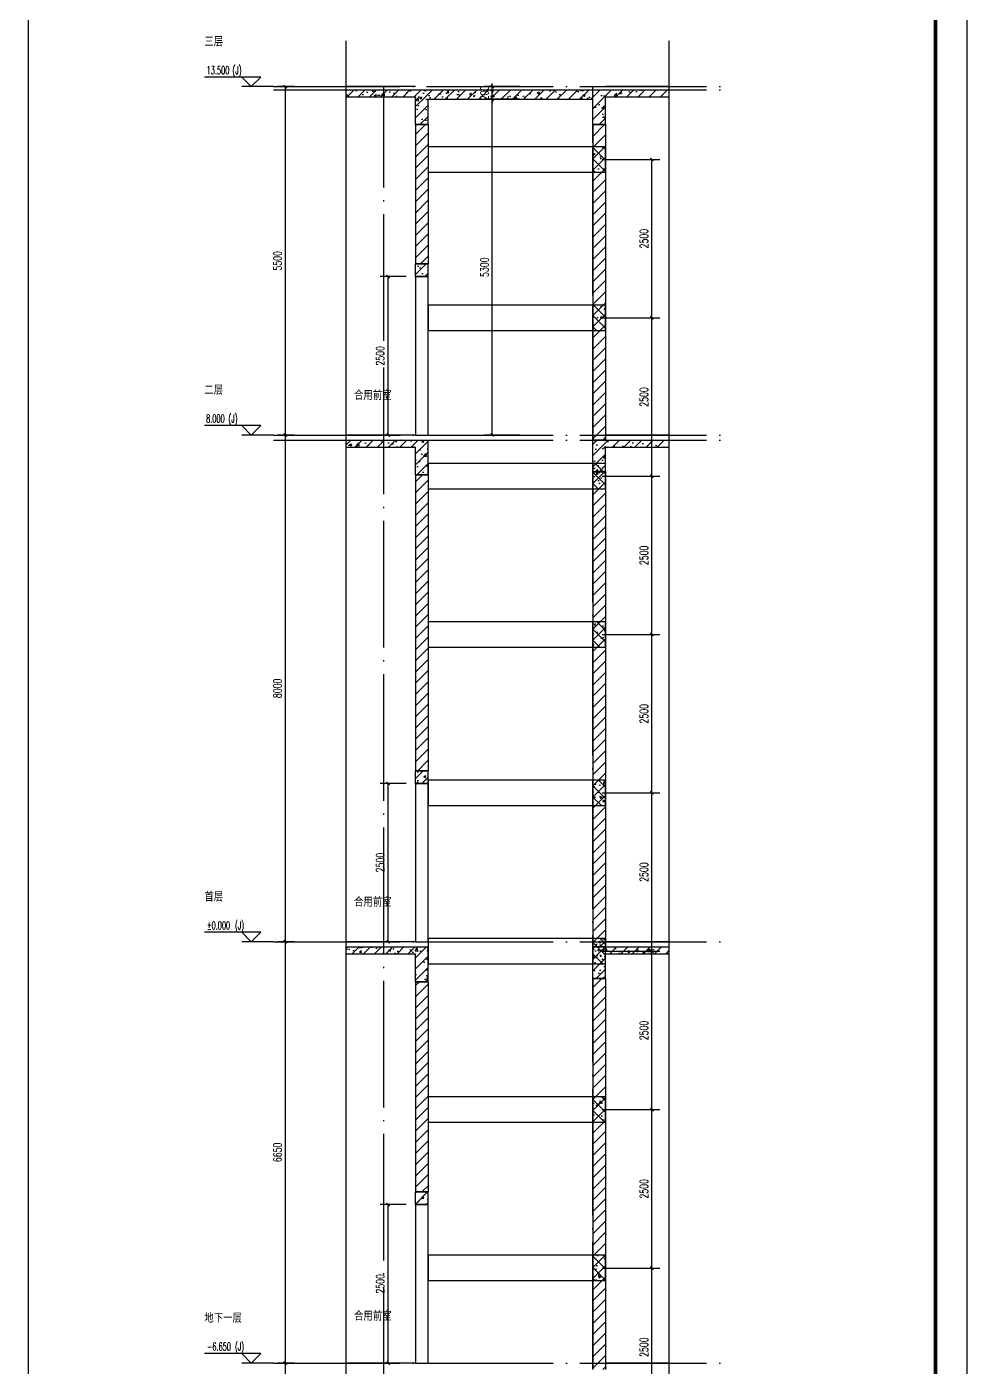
# Model space of a CAD drawing. Header units: millimetres. Extents: x 434053 to 1059003, y -2417481 to 936527.
# Drawn here: x 643651 to 658501, y -1936744 to -1915584 of the extents above; entities that cross this region are included whole.
import ezdxf

# ---------------------------------------------------------------- set-up
doc = ezdxf.new("R2010")
doc.units = ezdxf.units.MM
doc.header["$LTSCALE"] = 1000
doc.header["$MEASUREMENT"] = 0
doc.linetypes.add('DOTE', pattern=[2.42, 2, -0.2, 0.02, -0.2])
doc.layers.get('Defpoints').update_dxf_attribs({"color": 6})
for name, color, linetype in [('A-ANNO-DIMS', 3, 'Continuous'), ('A-ANNO-TTLB', 7, 'Continuous'), ('A-AXIS', 16, 'DOTE'), ('DIM_ELEV', 3, 'Continuous'), ('DIM_SYMB', 3, 'Continuous'), ('DOTE', 16, 'DOTE'), ('PUB_DIM', 83, 'Continuous'), ('PUB_HATCH', 8, 'Continuous'), ('PUB_TEXT', 7, 'Continuous'), ('S_STAIR', 2, 'Continuous'), ('WALL', 5, 'Continuous')]:
    doc.layers.add(name, color=color, linetype=linetype)
doc.styles.add('_TCH_DIM', font='SIMPLEX.shx', dxfattribs={"width": 0.8, "height": 3, "bigfont": 'GBCBIG.shx'})
doc.styles.add('_TCH_DIM_T3', font='SIMPLEX', dxfattribs={"width": 0.705882, "bigfont": 'GBCBIG'})
doc.styles.add('宋体', font='', dxfattribs={"width": 0.8})
doc.styles.get('宋体').set_extended_font_data('SimSun')
doc.dimstyles.new('_TCH_ARCH&&50', dxfattribs={"dimtxt": 127.5, "dimasz": 50, "dimexe": 125, "dimexo": 150, "dimgap": 61.25, "dimtad": 1, "dimdec": 0, "dimzin": 0, "dimdsep": 46, "dimtxsty": '_TCH_DIM_T3', "dimblk": 'ARCHTICK', "dimcen": 0.09, "dimclrt": 7, "dimazin": 2, "dimtfac": 1, "dimtdec": 0, "dimtix": 1, "dimtmove": 2, "dimatfit": 3, "dimfxl": 1, "dimtolj": 1, "dimtzin": 0, "dimarcsym": 0})
pattern_1 = [(45, (-1713816.56, -1462982.77), (-88.3883476, 88.3883476), []), (50, (-1713816.56, -1462982.77), (358.63009, -31.376067), [37.5, -412.5]), (355, (-1713816.56, -1462982.77), (-69.375667, 376.096067), [30, -330]), (100.4514, (-1713786.68, -1462985.4), (289.25469, 344.71977), [31.870095, -350.571056]), (46.1842, (-1713816.56, -1462882.77), (533.620524, -82.75951), [56.25, -618.75]), (96.6356, (-1713772.1, -1462889.67), (467.33135, 487.05894), [47.80514, -525.8565]), (351.1842, (-1713816.56, -1462882.77), (467.33097, 487.0593), [45, -495]), (21, (-1713766.56, -1462907.77), (298.453526, -201.309445), [37.5, -412.5]), (326, (-1713766.56, -1462907.77), (121.657666, 362.57502), [30, -330]), (71.4514, (-1713741.7, -1462924.55), (420.111314, 161.26525), [31.870095, -350.571056]), (37.5, (-1713816.56, -1462982.77), (6.0799277, 166.446927), [0, -326, 0, -335, 0, -331.25]), (7.5, (-1713816.56, -1462982.77), (131.534769, 197.205856), [0, -191, 0, -318.5, 0, -126.25]), (327.5, (-1713928.06, -1462982.77), (266.911218, -11.277436), [0, -125, 0, -390, 0, -517.5]), (317.5, (-1713978.06, -1462982.77), (291.593085, 50.052491), [0, -162.5, 0, -259, 0, -367.5])]
pattern_2 = [(45, (-1713816.56, -1462893.01), (-88.388383, 88.388383), [])]

# ---------------------------------------------------------------- blocks, each defined once
blk = doc.blocks.new('asdfadgdsh')
blk.add_lwpolyline([(0, 47550), (14325, 47550), (14325, 0), (0, 0)], close=True)
blk = doc.blocks.new('asdfgafgA$C15443CC7')
at = {"layer": 'A-ANNO-TTLB'}
blk.add_lwpolyline([(52200, 0), (209850, 0), (209850, 89100), (52200, 89100)], close=True, dxfattribs=at)
at = {"layer": 'A-ANNO-TTLB', "const_width": 180}
blk.add_lwpolyline([(55950, 1500), (208350, 1500), (208350, 87600), (55950, 87600)], close=True, dxfattribs=at)
blk = doc.blocks.new('asdfadfsdhg')
at = {"xscale": 0.3333333333333333, "yscale": 0.3333333333333333, "zscale": 0.3333333333333333, "rotation": 270}
blk.add_blockref('asdfgafgA$C15443CC7', (0, 69950), dxfattribs=at)
blk = doc.blocks.new('A$C7A0B05FD')
at = {"layer": 'PUB_HATCH'}
h = blk.add_hatch(dxfattribs=at)
h.set_pattern_fill('钢筋混凝土', color=6, scale=50, style=0)
h.set_pattern_definition([(45, (-2278954.24, 483825.46), (-88.3883476, 88.3883476), []), (50, (-2278954.24, 483825.46), (358.63009, -31.376067), [37.5, -412.5]), (355, (-2278954.24, 483825.46), (-69.375667, 376.096067), [30, -330]), (100.4514, (-2278924.35, 483822.84), (289.25469, 344.71977), [31.870095, -350.571056]), (46.1842, (-2278954.24, 483925.46), (533.620524, -82.75951), [56.25, -618.75]), (96.6356, (-2278909.77, 483918.56), (467.33135, 487.05894), [47.80514, -525.8565]), (351.1842, (-2278954.24, 483925.46), (467.33097, 487.0593), [45, -495]), (21, (-2278904.24, 483900.46), (298.453526, -201.309445), [37.5, -412.5]), (326, (-2278904.24, 483900.46), (121.657666, 362.57502), [30, -330]), (71.4514, (-2278879.37, 483883.68), (420.111314, 161.26525), [31.870095, -350.571056]), (37.5, (-2278954.24, 483825.46), (6.079928, 166.446927), [0, -326, 0, -335, 0, -331.25]), (7.5, (-2278954.24, 483825.46), (131.534769, 197.205856), [0, -191, 0, -318.5, 0, -126.25]), (327.5, (-2279065.74, 483825.46), (266.911218, -11.277436), [0, -125, 0, -390, 0, -517.5]), (317.5, (-2279115.74, 483825.46), (291.593085, 50.05249), [0, -162.5, 0, -259, 0, -367.5])])
h.paths.add_polyline_path([(0, 400), (200, 400), (200, 0), (0, 0)])
at = {"color": 6}
blk.add_lwpolyline([(0, 400), (200, 400), (200, 0), (0, 0)], close=True, dxfattribs=at)
blk = doc.blocks.new('_ArchTick')
at = {"color": 0, "linetype": 'ByBlock', "const_width": 0.4}
blk.add_lwpolyline([(-0.5, -0.5), (0.5, 0.5)], dxfattribs=at)
blk = doc.blocks.new('*D1058')
at = {"layer": 'A-ANNO-DIMS', "color": 0, "lineweight": -2, "transparency": 16777216}
for p, q in [((652739, -1917678), (653647, -1917678)), ((653522, -1920178), (653522, -1917678)), ((652739, -1920178), (653647, -1920178))]:
    blk.add_line(p, q, dxfattribs=at)
at = {"layer": 'Defpoints', "color": 0, "transparency": 16777216}
for p in [(652589, -1917678), (653522, -1917678), (652589, -1920178)]:
    blk.add_point(p, dxfattribs=at)
at = {"layer": 'A-ANNO-DIMS', "color": 0, "lineweight": -2, "transparency": 16777216, "xscale": 50, "yscale": 50, "zscale": 50}
for p, rotation in [((653522, -1917678), 90), ((653522, -1920178), 270)]:
    blk.add_blockref('_ArchTick', p, dxfattribs=dict(at, rotation=rotation))
at = {"layer": 'A-ANNO-DIMS', "color": 7, "transparency": 16777216, "insert": (653397, -1918928), "char_height": 127.5, "attachment_point": 5, "rotation": 90, "style": '_TCH_DIM_T3'}
blk.add_mtext('\\A1;2500', dxfattribs=at)
blk = doc.blocks.new('*D1059')
at = {"layer": 'A-ANNO-DIMS', "color": 0, "lineweight": -2, "transparency": 16777216}
for p, q in [((652739, -1920178), (653647, -1920178)), ((653522, -1922678), (653522, -1920178)), ((652739, -1922678), (653647, -1922678))]:
    blk.add_line(p, q, dxfattribs=at)
at = {"layer": 'Defpoints', "color": 0, "transparency": 16777216}
for p in [(652589, -1920178), (653522, -1920178), (652589, -1922678)]:
    blk.add_point(p, dxfattribs=at)
at = {"layer": 'A-ANNO-DIMS', "color": 0, "lineweight": -2, "transparency": 16777216, "xscale": 50, "yscale": 50, "zscale": 50}
for p, rotation in [((653522, -1920178), 90), ((653522, -1922678), 270)]:
    blk.add_blockref('_ArchTick', p, dxfattribs=dict(at, rotation=rotation))
at = {"layer": 'A-ANNO-DIMS', "color": 7, "transparency": 16777216, "insert": (653397, -1921428), "char_height": 127.5, "attachment_point": 5, "rotation": 90, "style": '_TCH_DIM_T3'}
blk.add_mtext('\\A1;2500', dxfattribs=at)
blk = doc.blocks.new('*D1060')
at = {"layer": 'A-ANNO-DIMS', "color": 0, "lineweight": -2, "transparency": 16777216}
for p, q in [((652739, -1922678), (653647, -1922678)), ((653522, -1925178), (653522, -1922678)), ((652739, -1925178), (653647, -1925178))]:
    blk.add_line(p, q, dxfattribs=at)
at = {"layer": 'Defpoints', "color": 0, "transparency": 16777216}
for p in [(652589, -1922678), (653522, -1922678), (652589, -1925178)]:
    blk.add_point(p, dxfattribs=at)
at = {"layer": 'A-ANNO-DIMS', "color": 0, "lineweight": -2, "transparency": 16777216, "xscale": 50, "yscale": 50, "zscale": 50}
for p, rotation in [((653522, -1922678), 90), ((653522, -1925178), 270)]:
    blk.add_blockref('_ArchTick', p, dxfattribs=dict(at, rotation=rotation))
at = {"layer": 'A-ANNO-DIMS', "color": 7, "transparency": 16777216, "insert": (653397, -1923928), "char_height": 127.5, "attachment_point": 5, "rotation": 90, "style": '_TCH_DIM_T3'}
blk.add_mtext('\\A1;2500', dxfattribs=at)
blk = doc.blocks.new('*D1061')
at = {"layer": 'A-ANNO-DIMS', "color": 0, "lineweight": -2, "transparency": 16777216}
for p, q in [((652739, -1925178), (653647, -1925178)), ((653522, -1927678), (653522, -1925178)), ((652739, -1927678), (653647, -1927678))]:
    blk.add_line(p, q, dxfattribs=at)
at = {"layer": 'Defpoints', "color": 0, "transparency": 16777216}
for p in [(652589, -1925178), (653522, -1925178), (652589, -1927678)]:
    blk.add_point(p, dxfattribs=at)
at = {"layer": 'A-ANNO-DIMS', "color": 0, "lineweight": -2, "transparency": 16777216, "xscale": 50, "yscale": 50, "zscale": 50}
for p, rotation in [((653522, -1925178), 90), ((653522, -1927678), 270)]:
    blk.add_blockref('_ArchTick', p, dxfattribs=dict(at, rotation=rotation))
at = {"layer": 'A-ANNO-DIMS', "color": 7, "transparency": 16777216, "insert": (653397, -1926428), "char_height": 127.5, "attachment_point": 5, "rotation": 90, "style": '_TCH_DIM_T3'}
blk.add_mtext('\\A1;2500', dxfattribs=at)
blk = doc.blocks.new('*D1062')
at = {"layer": 'A-ANNO-DIMS', "color": 0, "lineweight": -2, "transparency": 16777216}
for p, q in [((652739, -1927678), (653647, -1927678)), ((653522, -1930178), (653522, -1927678)), ((652739, -1930178), (653647, -1930178))]:
    blk.add_line(p, q, dxfattribs=at)
at = {"layer": 'Defpoints', "color": 0, "transparency": 16777216}
for p in [(652589, -1927678), (653522, -1927678), (652589, -1930178)]:
    blk.add_point(p, dxfattribs=at)
at = {"layer": 'A-ANNO-DIMS', "color": 0, "lineweight": -2, "transparency": 16777216, "xscale": 50, "yscale": 50, "zscale": 50}
for p, rotation in [((653522, -1927678), 90), ((653522, -1930178), 270)]:
    blk.add_blockref('_ArchTick', p, dxfattribs=dict(at, rotation=rotation))
at = {"layer": 'A-ANNO-DIMS', "color": 7, "transparency": 16777216, "insert": (653397, -1928928), "char_height": 127.5, "attachment_point": 5, "rotation": 90, "style": '_TCH_DIM_T3'}
blk.add_mtext('\\A1;2500', dxfattribs=at)
blk = doc.blocks.new('*D1063')
at = {"layer": 'A-ANNO-DIMS', "color": 0, "lineweight": -2, "transparency": 16777216}
for p, q in [((652739, -1930178), (653647, -1930178)), ((653522, -1932678), (653522, -1930178)), ((652739, -1932678), (653647, -1932678))]:
    blk.add_line(p, q, dxfattribs=at)
at = {"layer": 'Defpoints', "color": 0, "transparency": 16777216}
for p in [(652589, -1930178), (653522, -1930178), (652589, -1932678)]:
    blk.add_point(p, dxfattribs=at)
at = {"layer": 'A-ANNO-DIMS', "color": 0, "lineweight": -2, "transparency": 16777216, "xscale": 50, "yscale": 50, "zscale": 50}
for p, rotation in [((653522, -1930178), 90), ((653522, -1932678), 270)]:
    blk.add_blockref('_ArchTick', p, dxfattribs=dict(at, rotation=rotation))
at = {"layer": 'A-ANNO-DIMS', "color": 7, "transparency": 16777216, "insert": (653397, -1931428), "char_height": 127.5, "attachment_point": 5, "rotation": 90, "style": '_TCH_DIM_T3'}
blk.add_mtext('\\A1;2500', dxfattribs=at)
blk = doc.blocks.new('*D1064')
at = {"layer": 'A-ANNO-DIMS', "color": 0, "lineweight": -2, "transparency": 16777216}
for p, q in [((652739, -1932678), (653647, -1932678)), ((653522, -1935178), (653522, -1932678)), ((652739, -1935178), (653647, -1935178))]:
    blk.add_line(p, q, dxfattribs=at)
at = {"layer": 'Defpoints', "color": 0, "transparency": 16777216}
for p in [(652589, -1932678), (653522, -1932678), (652589, -1935178)]:
    blk.add_point(p, dxfattribs=at)
at = {"layer": 'A-ANNO-DIMS', "color": 0, "lineweight": -2, "transparency": 16777216, "xscale": 50, "yscale": 50, "zscale": 50}
for p, rotation in [((653522, -1932678), 90), ((653522, -1935178), 270)]:
    blk.add_blockref('_ArchTick', p, dxfattribs=dict(at, rotation=rotation))
at = {"layer": 'A-ANNO-DIMS', "color": 7, "transparency": 16777216, "insert": (653397, -1933928), "char_height": 127.5, "attachment_point": 5, "rotation": 90, "style": '_TCH_DIM_T3'}
blk.add_mtext('\\A1;2500', dxfattribs=at)
blk = doc.blocks.new('*D1065')
at = {"layer": 'A-ANNO-DIMS', "color": 0, "lineweight": -2, "transparency": 16777216}
for p, q in [((652739, -1935178), (653647, -1935178)), ((653522, -1937678), (653522, -1935178)), ((652739, -1937678), (653647, -1937678))]:
    blk.add_line(p, q, dxfattribs=at)
at = {"layer": 'Defpoints', "color": 0, "transparency": 16777216}
for p in [(652589, -1935178), (653522, -1935178), (652589, -1937678)]:
    blk.add_point(p, dxfattribs=at)
at = {"layer": 'A-ANNO-DIMS', "color": 0, "lineweight": -2, "transparency": 16777216, "xscale": 50, "yscale": 50, "zscale": 50}
for p, rotation in [((653522, -1935178), 90), ((653522, -1937678), 270)]:
    blk.add_blockref('_ArchTick', p, dxfattribs=dict(at, rotation=rotation))
at = {"layer": 'A-ANNO-DIMS', "color": 7, "transparency": 16777216, "insert": (653397, -1936428), "char_height": 127.5, "attachment_point": 5, "rotation": 90, "style": '_TCH_DIM_T3'}
blk.add_mtext('\\A1;2500', dxfattribs=at)
blk = doc.blocks.new('*D1395')
at = {"layer": 'A-ANNO-DIMS', "color": 0, "lineweight": -2, "transparency": 16777216}
for p, q in [((651436, -1916728), (650877, -1916728)), ((651002, -1922028), (651002, -1916728)), ((651436, -1922028), (650877, -1922028))]:
    blk.add_line(p, q, dxfattribs=at)
at = {"layer": 'Defpoints', "color": 0, "transparency": 16777216}
for p in [(651002, -1916728), (651586, -1916728), (651586, -1922028)]:
    blk.add_point(p, dxfattribs=at)
at = {"layer": 'A-ANNO-DIMS', "color": 0, "lineweight": -2, "transparency": 16777216, "xscale": 50, "yscale": 50, "zscale": 50}
for p, rotation in [((651002, -1916728), 90), ((651002, -1922028), 270)]:
    blk.add_blockref('_ArchTick', p, dxfattribs=dict(at, rotation=rotation))
at = {"layer": 'A-ANNO-DIMS', "color": 7, "transparency": 16777216, "insert": (650877, -1919378), "char_height": 127.5, "attachment_point": 5, "rotation": 90, "style": '_TCH_DIM_T3'}
blk.add_mtext('\\A1;5300', dxfattribs=at)
blk = doc.blocks.new('*D1396')
at = {"layer": 'A-ANNO-DIMS', "color": 0, "lineweight": -2, "transparency": 16777216}
for p, q in [((651002, -1916528), (651002, -1916478)), ((651436, -1916528), (650877, -1916528)), ((651002, -1916728), (651002, -1916528)), ((651436, -1916728), (650877, -1916728)), ((651002, -1916728), (651002, -1916778))]:
    blk.add_line(p, q, dxfattribs=at)
at = {"layer": 'Defpoints', "color": 0, "transparency": 16777216}
for p in [(651002, -1916528), (651586, -1916528), (651586, -1916728)]:
    blk.add_point(p, dxfattribs=at)
at = {"layer": 'A-ANNO-DIMS', "color": 0, "lineweight": -2, "transparency": 16777216, "xscale": 50, "yscale": 50, "zscale": 50}
for p, rotation in [((651002, -1916528), 270), ((651002, -1916728), 90)]:
    blk.add_blockref('_ArchTick', p, dxfattribs=dict(at, rotation=rotation))
at = {"layer": 'A-ANNO-DIMS', "color": 7, "transparency": 16777216, "insert": (650877, -1916628), "char_height": 127.5, "attachment_point": 5, "rotation": 90, "style": '_TCH_DIM_T3'}
blk.add_mtext('\\A1;200', dxfattribs=at)
blk = doc.blocks.new('*D1797')
at = {"layer": 'Defpoints', "color": 0, "transparency": 16777216}
for p in [(649357, -1919528), (649789, -1919528), (649789, -1922028)]:
    blk.add_point(p, dxfattribs=at)
at = {"layer": 'PUB_DIM', "color": 0, "lineweight": -2, "transparency": 16777216}
for p, q in [((649639, -1919528), (649232, -1919528)), ((649357, -1922028), (649357, -1919528)), ((649639, -1922028), (649232, -1922028))]:
    blk.add_line(p, q, dxfattribs=at)
at = {"layer": 'PUB_DIM', "color": 0, "lineweight": -2, "transparency": 16777216, "xscale": 50, "yscale": 50, "zscale": 50}
for p, rotation in [((649357, -1919528), 90), ((649357, -1922028), 270)]:
    blk.add_blockref('_ArchTick', p, dxfattribs=dict(at, rotation=rotation))
at = {"layer": 'PUB_DIM', "color": 7, "transparency": 16777216, "insert": (649232, -1920778), "char_height": 127.5, "attachment_point": 5, "rotation": 90, "style": '_TCH_DIM_T3'}
blk.add_mtext('\\A1;2500', dxfattribs=at)
blk = doc.blocks.new('*D1798')
at = {"layer": 'Defpoints', "color": 0, "transparency": 16777216}
for p in [(649357, -1927528), (649789, -1927528), (649789, -1930028)]:
    blk.add_point(p, dxfattribs=at)
at = {"layer": 'PUB_DIM', "color": 0, "lineweight": -2, "transparency": 16777216}
for p, q in [((649639, -1927528), (649232, -1927528)), ((649357, -1930028), (649357, -1927528)), ((649639, -1930028), (649232, -1930028))]:
    blk.add_line(p, q, dxfattribs=at)
at = {"layer": 'PUB_DIM', "color": 0, "lineweight": -2, "transparency": 16777216, "xscale": 50, "yscale": 50, "zscale": 50}
for p, rotation in [((649357, -1927528), 90), ((649357, -1930028), 270)]:
    blk.add_blockref('_ArchTick', p, dxfattribs=dict(at, rotation=rotation))
at = {"layer": 'PUB_DIM', "color": 7, "transparency": 16777216, "insert": (649232, -1928778), "char_height": 127.5, "attachment_point": 5, "rotation": 90, "style": '_TCH_DIM_T3'}
blk.add_mtext('\\A1;2500', dxfattribs=at)
blk = doc.blocks.new('*D1799')
at = {"layer": 'Defpoints', "color": 0, "transparency": 16777216}
for p in [(649357, -1934178), (649789, -1934178), (649789, -1936678)]:
    blk.add_point(p, dxfattribs=at)
at = {"layer": 'PUB_DIM', "color": 0, "lineweight": -2, "transparency": 16777216}
for p, q in [((649639, -1934178), (649232, -1934178)), ((649357, -1936678), (649357, -1934178)), ((649639, -1936678), (649232, -1936678))]:
    blk.add_line(p, q, dxfattribs=at)
at = {"layer": 'PUB_DIM', "color": 0, "lineweight": -2, "transparency": 16777216, "xscale": 50, "yscale": 50, "zscale": 50}
for p, rotation in [((649357, -1934178), 90), ((649357, -1936678), 270)]:
    blk.add_blockref('_ArchTick', p, dxfattribs=dict(at, rotation=rotation))
at = {"layer": 'PUB_DIM', "color": 7, "transparency": 16777216, "insert": (649232, -1935428), "char_height": 127.5, "attachment_point": 5, "rotation": 90, "style": '_TCH_DIM_T3'}
blk.add_mtext('\\A1;2500', dxfattribs=at)
blk = doc.blocks.new('*D1810')
at = {"layer": 'Defpoints', "color": 0, "transparency": 16777216}
for p in [(647734, -1916528), (648021, -1916528), (648021, -1922028)]:
    blk.add_point(p, dxfattribs=at)
at = {"layer": 'PUB_DIM', "color": 0, "lineweight": -2, "transparency": 16777216}
for p, q in [((647871, -1916528), (647609, -1916528)), ((647734, -1922028), (647734, -1916528)), ((647871, -1922028), (647609, -1922028))]:
    blk.add_line(p, q, dxfattribs=at)
at = {"layer": 'PUB_DIM', "color": 0, "lineweight": -2, "transparency": 16777216, "xscale": 50, "yscale": 50, "zscale": 50}
for p, rotation in [((647734, -1916528), 90), ((647734, -1922028), 270)]:
    blk.add_blockref('_ArchTick', p, dxfattribs=dict(at, rotation=rotation))
at = {"layer": 'PUB_DIM', "color": 7, "transparency": 16777216, "insert": (647609, -1919278), "char_height": 127.5, "attachment_point": 5, "rotation": 90, "style": '_TCH_DIM_T3'}
blk.add_mtext('\\A1;5500', dxfattribs=at)
blk = doc.blocks.new('*D1811')
at = {"layer": 'Defpoints', "color": 0, "transparency": 16777216}
for p in [(647734, -1922028), (648021, -1922028), (648021, -1930028)]:
    blk.add_point(p, dxfattribs=at)
at = {"layer": 'PUB_DIM', "color": 0, "lineweight": -2, "transparency": 16777216}
for p, q in [((647871, -1922028), (647609, -1922028)), ((647734, -1930028), (647734, -1922028)), ((647871, -1930028), (647609, -1930028))]:
    blk.add_line(p, q, dxfattribs=at)
at = {"layer": 'PUB_DIM', "color": 0, "lineweight": -2, "transparency": 16777216, "xscale": 50, "yscale": 50, "zscale": 50}
for p, rotation in [((647734, -1922028), 90), ((647734, -1930028), 270)]:
    blk.add_blockref('_ArchTick', p, dxfattribs=dict(at, rotation=rotation))
at = {"layer": 'PUB_DIM', "color": 7, "transparency": 16777216, "insert": (647609, -1926028), "char_height": 127.5, "attachment_point": 5, "rotation": 90, "style": '_TCH_DIM_T3'}
blk.add_mtext('\\A1;8000', dxfattribs=at)
blk = doc.blocks.new('*D1812')
at = {"layer": 'Defpoints', "color": 0, "transparency": 16777216}
for p in [(647734, -1930028), (648021, -1930028), (648021, -1936678)]:
    blk.add_point(p, dxfattribs=at)
at = {"layer": 'PUB_DIM', "color": 0, "lineweight": -2, "transparency": 16777216}
for p, q in [((647871, -1930028), (647609, -1930028)), ((647734, -1936678), (647734, -1930028)), ((647871, -1936678), (647609, -1936678))]:
    blk.add_line(p, q, dxfattribs=at)
at = {"layer": 'PUB_DIM', "color": 0, "lineweight": -2, "transparency": 16777216, "xscale": 50, "yscale": 50, "zscale": 50}
for p, rotation in [((647734, -1930028), 90), ((647734, -1936678), 270)]:
    blk.add_blockref('_ArchTick', p, dxfattribs=dict(at, rotation=rotation))
at = {"layer": 'PUB_DIM', "color": 7, "transparency": 16777216, "insert": (647609, -1933353), "char_height": 127.5, "attachment_point": 5, "rotation": 90, "style": '_TCH_DIM_T3'}
blk.add_mtext('\\A1;6650', dxfattribs=at)
blk = doc.blocks.new('*D1813')
at = {"layer": 'Defpoints', "color": 0, "transparency": 16777216}
for p in [(647734, -1936678), (648021, -1936678), (648021, -1940178)]:
    blk.add_point(p, dxfattribs=at)
at = {"layer": 'PUB_DIM', "color": 0, "lineweight": -2, "transparency": 16777216}
for p, q in [((647871, -1936678), (647609, -1936678)), ((647734, -1940178), (647734, -1936678)), ((647871, -1940178), (647609, -1940178))]:
    blk.add_line(p, q, dxfattribs=at)
at = {"layer": 'PUB_DIM', "color": 0, "lineweight": -2, "transparency": 16777216, "xscale": 50, "yscale": 50, "zscale": 50}
for p, rotation in [((647734, -1936678), 90), ((647734, -1940178), 270)]:
    blk.add_blockref('_ArchTick', p, dxfattribs=dict(at, rotation=rotation))
at = {"layer": 'PUB_DIM', "color": 7, "transparency": 16777216, "insert": (647609, -1938428), "char_height": 127.5, "attachment_point": 5, "rotation": 90, "style": '_TCH_DIM_T3'}
blk.add_mtext('\\A1;3500', dxfattribs=at)

msp = doc.modelspace()

# ---------------------------------------------------------------- hatches: boundary and pattern name
at = {"layer": 'PUB_HATCH'}
h = msp.add_hatch(dxfattribs=at)
h.set_pattern_fill('钢筋混凝土', color=256, scale=50, style=0)
h.set_pattern_definition(pattern_1)
h.paths.add_polyline_path([(648689.4, -1916687.8), (649789.4, -1916687.8), (649922.8, -1916664.4), (649989.4, -1916577.8), (648689.4, -1916577.8)])
h = msp.add_hatch(dxfattribs=at)
h.set_pattern_fill('钢筋混凝土', color=256, scale=50, style=0)
h.set_pattern_definition(pattern_1)
h.paths.add_polyline_path([(649989.4, -1917127.8), (649989.4, -1916727.8), (649922.8, -1916664.4), (649789.4, -1916687.8), (649789.4, -1917127.8)])
h = msp.add_hatch(dxfattribs=at)
h.set_pattern_fill('钢筋混凝土', color=256, scale=50, style=0)
h.set_pattern_definition(pattern_1)
h.paths.add_polyline_path([(649922.8, -1916664.4), (649989.4, -1916727.8), (652589.4, -1916727.8), (652722.8, -1916664.4), (652789.4, -1916577.8), (649989.4, -1916577.8)])
h = msp.add_hatch(dxfattribs=at)
h.set_pattern_fill('钢筋混凝土', color=256, scale=50, style=0)
h.set_pattern_definition(pattern_1)
h.paths.add_polyline_path([(652789.4, -1917127.8), (652789.4, -1916687.8), (652722.8, -1916664.4), (652589.4, -1916727.8), (652589.4, -1917127.8)])
h = msp.add_hatch(dxfattribs=at)
h.set_pattern_fill('钢筋混凝土', color=256, scale=50, style=0)
h.set_pattern_definition(pattern_1)
h.paths.add_polyline_path([(652722.8, -1916664.4), (652789.4, -1916687.8), (653789.4, -1916687.8), (653789.4, -1916577.8), (652789.4, -1916577.8)])
h = msp.add_hatch(dxfattribs=at)
h.set_pattern_fill('普通砖', color=256, scale=50, style=0)
h.set_pattern_definition(pattern_2)
h.paths.add_polyline_path([(649789.4, -1917127.8), (649789.4, -1919327.8), (649989.4, -1919327.8), (649989.4, -1917127.8)])
h = msp.add_hatch(dxfattribs=at)
h.set_pattern_fill('普通砖', color=256, scale=50, style=0)
h.set_pattern_definition(pattern_2)
h.paths.add_polyline_path([(652589.4, -1917127.8), (652589.4, -1922107.8), (652789.4, -1922107.8), (652789.4, -1917127.8)])
h = msp.add_hatch(dxfattribs=at)
h.set_pattern_fill('钢筋混凝土', color=256, scale=50, style=0)
h.set_pattern_definition(pattern_1)
h.paths.add_polyline_path([(649989.4, -1919527.8), (649989.4, -1919327.8), (649789.4, -1919327.8), (649789.4, -1919527.8)])
h = msp.add_hatch(dxfattribs=at)
h.set_pattern_fill('钢筋混凝土', color=256, scale=50, style=0)
h.set_pattern_definition(pattern_1)
h.paths.add_polyline_path([(648689.4, -1922217.8), (649789.4, -1922217.8), (649989.4, -1922107.8), (648689.4, -1922107.8)])
h = msp.add_hatch(dxfattribs=at)
h.set_pattern_fill('钢筋混凝土', color=256, scale=50, style=0)
h.set_pattern_definition(pattern_1)
h.paths.add_polyline_path([(649989.4, -1922657.8), (649989.4, -1922107.8), (649789.4, -1922217.8), (649789.4, -1922657.8)])
h = msp.add_hatch(dxfattribs=at)
h.set_pattern_fill('钢筋混凝土', color=256, scale=50, style=0)
h.set_pattern_definition(pattern_1)
h.paths.add_polyline_path([(652789.4, -1922607.8), (652789.4, -1922217.8), (652589.4, -1922107.8), (652589.4, -1922607.8)])
h = msp.add_hatch(dxfattribs=at)
h.set_pattern_fill('钢筋混凝土', color=256, scale=50, style=0)
h.set_pattern_definition(pattern_1)
h.paths.add_polyline_path([(652589.4, -1922107.8), (652789.4, -1922217.8), (653789.4, -1922217.8), (653789.4, -1922107.8)])
h = msp.add_hatch(dxfattribs=at)
h.set_pattern_fill('普通砖', color=256, scale=50, style=0)
h.set_pattern_definition(pattern_2)
h.paths.add_polyline_path([(652589.4, -1922607.8), (652589.4, -1930107.8), (652789.4, -1930107.8), (652789.4, -1922607.8)])
h = msp.add_hatch(dxfattribs=at)
h.set_pattern_fill('普通砖', color=256, scale=50, style=0)
h.set_pattern_definition(pattern_2)
h.paths.add_polyline_path([(649789.4, -1922657.8), (649789.4, -1927327.8), (649989.4, -1927327.8), (649989.4, -1922657.8)])
h = msp.add_hatch(dxfattribs=at)
h.set_pattern_fill('钢筋混凝土', color=256, scale=50, style=0)
h.set_pattern_definition(pattern_1)
h.paths.add_polyline_path([(649989.4, -1927527.8), (649989.4, -1927327.8), (649789.4, -1927327.8), (649789.4, -1927527.8)])
h = msp.add_hatch(dxfattribs=at)
h.set_pattern_fill('钢筋混凝土', color=256, scale=50, style=0)
h.set_pattern_definition(pattern_1)
h.paths.add_polyline_path([(648689.4, -1930217.8), (649789.4, -1930217.8), (649989.4, -1930107.8), (648689.4, -1930107.8)])
h = msp.add_hatch(dxfattribs=at)
h.set_pattern_fill('钢筋混凝土', color=256, scale=50, style=0)
h.set_pattern_definition(pattern_1)
h.paths.add_polyline_path([(649989.4, -1930657.8), (649989.4, -1930107.8), (649789.4, -1930217.8), (649789.4, -1930657.8)])
h = msp.add_hatch(dxfattribs=at)
h.set_pattern_fill('钢筋混凝土', color=256, scale=50, style=0)
h.set_pattern_definition(pattern_1)
h.paths.add_polyline_path([(652789.4, -1930607.8), (652789.4, -1930217.8), (652589.4, -1930107.8), (652589.4, -1930607.8)])
h = msp.add_hatch(dxfattribs=at)
h.set_pattern_fill('钢筋混凝土', color=256, scale=50, style=0)
h.set_pattern_definition(pattern_1)
h.paths.add_polyline_path([(652589.4, -1930107.8), (652789.4, -1930217.8), (653789.4, -1930217.8), (653789.4, -1930107.8)])
h = msp.add_hatch(dxfattribs=at)
h.set_pattern_fill('普通砖', color=256, scale=50, style=0)
h.set_pattern_definition(pattern_2)
h.paths.add_polyline_path([(649789.4, -1930657.8), (649789.4, -1933977.8), (649989.4, -1933977.8), (649989.4, -1930657.8)])
h = msp.add_hatch(dxfattribs=at)
h.set_pattern_fill('普通砖', color=256, scale=50, style=0)
h.set_pattern_definition(pattern_2)
h.paths.add_polyline_path([(652589.4, -1930607.8), (652589.4, -1936777.8), (652789.4, -1936777.8), (652789.4, -1930607.8)])
h = msp.add_hatch(dxfattribs=at)
h.set_pattern_fill('钢筋混凝土', color=256, scale=50, style=0)
h.set_pattern_definition(pattern_1)
h.paths.add_polyline_path([(649989.4, -1934177.8), (649989.4, -1933977.8), (649789.4, -1933977.8), (649789.4, -1934177.8)])

# ---------------------------------------------------------------- linework, layer by layer
at = {"color": 6}
for points in [[(652589.4, -1917477.8), (649989.4, -1917477.8), (649989.4, -1917877.8), (652589.4, -1917877.8)], [(652589.4, -1919977.8), (649989.4, -1919977.8), (649989.4, -1920377.8), (652589.4, -1920377.8)], [(652589.4, -1922477.8), (649989.4, -1922477.8), (649989.4, -1922877.8), (652589.4, -1922877.8)], [(652589.4, -1924977.8), (649989.4, -1924977.8), (649989.4, -1925377.8), (652589.4, -1925377.8)], [(652589.4, -1927477.8), (649989.4, -1927477.8), (649989.4, -1927877.8), (652589.4, -1927877.8)], [(652589.4, -1929977.8), (649989.4, -1929977.8), (649989.4, -1930377.8), (652589.4, -1930377.8)], [(652589.4, -1932477.8), (649989.4, -1932477.8), (649989.4, -1932877.8), (652589.4, -1932877.8)], [(652589.4, -1934977.8), (649989.4, -1934977.8), (649989.4, -1935377.8), (652589.4, -1935377.8)]]:
    msp.add_lwpolyline(points, close=True, dxfattribs=at)
at = {"layer": 'A-AXIS'}
for p, q in [((649289.4, -1947162), (649289.4, -1916527.8)), ((652589.4, -1944027.8), (652589.4, -1916527.8))]:
    msp.add_line(p, q, dxfattribs=at)
at = {"layer": 'DIM_ELEV'}
for p, q in [((647344.4, -1916377.8), (646454.9, -1916377.8)), ((647194.4, -1916527.8), (647044.4, -1916377.8)), ((647194.4, -1916527.8), (647344.4, -1916377.8)), ((647544.4, -1916527.8), (647044.4, -1916527.8)), ((647344.4, -1921877.8), (646454.9, -1921877.8)), ((647194.4, -1922027.8), (647044.4, -1921877.8)), ((647194.4, -1922027.8), (647344.4, -1921877.8)), ((647544.4, -1922027.8), (647044.4, -1922027.8)), ((647344.4, -1929877.8), (646454.9, -1929877.8)), ((647194.4, -1930027.8), (647044.4, -1929877.8)), ((647194.4, -1930027.8), (647344.4, -1929877.8)), ((647544.4, -1930027.8), (647044.4, -1930027.8)), ((647344.4, -1936527.8), (646454.9, -1936527.8)), ((647194.4, -1936677.8), (647044.4, -1936527.8)), ((647194.4, -1936677.8), (647344.4, -1936527.8)), ((647544.4, -1936677.8), (647044.4, -1936677.8))]:
    msp.add_line(p, q, dxfattribs=at)
at = {"layer": 'DIM_SYMB'}
for p, q in [((648689.4, -1915804.5), (648689.4, -1946427.8)), ((653789.4, -1915804.5), (653789.4, -1946427.8))]:
    msp.add_line(p, q, dxfattribs=at)
at = {"layer": 'DOTE'}
for p, q in [((647544.4, -1916527.8), (654789.4, -1916527.8)), ((647544.4, -1916577.8), (654789.4, -1916577.8)), ((647544.4, -1922027.8), (654789.4, -1922027.8)), ((647544.4, -1922107.8), (654789.4, -1922107.8)), ((647544.4, -1930027.8), (654789.4, -1930027.8)), ((647544.4, -1936677.8), (654789.4, -1936677.8))]:
    msp.add_line(p, q, dxfattribs=at)
at = {"layer": 'S_STAIR'}
for p, q in [((649789.4, -1916527.8), (648689.4, -1916527.8)), ((653789.4, -1916527.8), (652789.4, -1916527.8)), ((649789.4, -1922027.8), (648689.4, -1922027.8)), ((653789.4, -1922027.8), (652789.4, -1922027.8)), ((649789.4, -1930027.8), (648689.4, -1930027.8)), ((653789.4, -1930027.8), (652789.4, -1930027.8)), ((649789.4, -1936677.8), (648689.4, -1936677.8)), ((653789.4, -1936677.8), (652789.4, -1936677.8))]:
    msp.add_line(p, q, dxfattribs=at)
at = {"layer": 'WALL'}
for p, q in [((648689.4, -1916577.8), (649989.4, -1916577.8)), ((648689.4, -1916577.8), (648689.4, -1916687.8)), ((648689.4, -1916687.8), (649789.4, -1916687.8)), ((649789.4, -1917127.8), (649789.4, -1916687.8)), ((649989.4, -1916577.8), (652789.4, -1916577.8)), ((652789.4, -1916577.8), (653789.4, -1916577.8)), ((652789.4, -1917127.8), (652789.4, -1916687.8)), ((652789.4, -1916687.8), (653789.4, -1916687.8)), ((653789.4, -1916577.8), (653789.4, -1916687.8)), ((649989.4, -1917127.8), (649989.4, -1916727.8)), ((649989.4, -1916727.8), (652589.4, -1916727.8)), ((652589.4, -1917127.8), (652589.4, -1916727.8)), ((649789.4, -1917127.8), (649989.4, -1917127.8)), ((649789.4, -1917127.8), (649789.4, -1919327.8)), ((649989.4, -1917127.8), (649789.4, -1917127.8)), ((649989.4, -1917127.8), (649989.4, -1919327.8)), ((652589.4, -1917127.8), (652789.4, -1917127.8)), ((652589.4, -1917127.8), (652589.4, -1922107.8)), ((652789.4, -1917127.8), (652589.4, -1917127.8)), ((652789.4, -1917127.8), (652789.4, -1922107.8)), ((649989.4, -1919327.8), (649789.4, -1919327.8)), ((649789.4, -1919527.8), (649789.4, -1919327.8)), ((649789.4, -1919327.8), (649989.4, -1919327.8)), ((649989.4, -1919527.8), (649989.4, -1919327.8)), ((649789.4, -1919527.8), (649989.4, -1919527.8)), ((648689.4, -1922107.8), (649989.4, -1922107.8)), ((648689.4, -1922107.8), (648689.4, -1922217.8)), ((649989.4, -1922657.8), (649989.4, -1922107.8)), ((652589.4, -1922607.8), (652589.4, -1922107.8)), ((652589.4, -1922107.8), (653789.4, -1922107.8)), ((652789.4, -1922107.8), (652589.4, -1922107.8)), ((653789.4, -1922107.8), (653789.4, -1922217.8)), ((648689.4, -1922217.8), (649789.4, -1922217.8)), ((649789.4, -1922657.8), (649789.4, -1922217.8)), ((652789.4, -1922607.8), (652789.4, -1922217.8)), ((652789.4, -1922217.8), (653789.4, -1922217.8)), ((652589.4, -1922607.8), (652789.4, -1922607.8)), ((652589.4, -1922607.8), (652589.4, -1930107.8)), ((652789.4, -1922607.8), (652589.4, -1922607.8)), ((652789.4, -1922607.8), (652789.4, -1930107.8)), ((649789.4, -1922657.8), (649989.4, -1922657.8)), ((649789.4, -1922657.8), (649789.4, -1927327.8)), ((649989.4, -1922657.8), (649789.4, -1922657.8)), ((649989.4, -1922657.8), (649989.4, -1927327.8)), ((649989.4, -1927327.8), (649789.4, -1927327.8)), ((649789.4, -1927527.8), (649789.4, -1927327.8)), ((649789.4, -1927327.8), (649989.4, -1927327.8)), ((649989.4, -1927527.8), (649989.4, -1927327.8)), ((649789.4, -1927527.8), (649989.4, -1927527.8)), ((648689.4, -1930107.8), (649989.4, -1930107.8)), ((648689.4, -1930107.8), (648689.4, -1930217.8)), ((648689.4, -1930217.8), (649789.4, -1930217.8)), ((649789.4, -1930657.8), (649789.4, -1930217.8)), ((649989.4, -1930657.8), (649989.4, -1930107.8)), ((652589.4, -1930607.8), (652589.4, -1930107.8)), ((652589.4, -1930107.8), (653789.4, -1930107.8)), ((652789.4, -1930107.8), (652589.4, -1930107.8)), ((652789.4, -1930607.8), (652789.4, -1930217.8)), ((652789.4, -1930217.8), (653789.4, -1930217.8)), ((653789.4, -1930107.8), (653789.4, -1930217.8)), ((649789.4, -1930657.8), (649989.4, -1930657.8)), ((649789.4, -1930657.8), (649789.4, -1933977.8)), ((649989.4, -1930657.8), (649789.4, -1930657.8)), ((649989.4, -1930657.8), (649989.4, -1933977.8)), ((652589.4, -1930607.8), (652789.4, -1930607.8)), ((652589.4, -1930607.8), (652589.4, -1936777.8)), ((652789.4, -1930607.8), (652589.4, -1930607.8)), ((652789.4, -1930607.8), (652789.4, -1936777.8)), ((649789.4, -1934177.8), (649789.4, -1933977.8)), ((649789.4, -1933977.8), (649989.4, -1933977.8)), ((649989.4, -1933977.8), (649789.4, -1933977.8)), ((649989.4, -1934177.8), (649989.4, -1933977.8)), ((649789.4, -1934177.8), (649989.4, -1934177.8))]:
    msp.add_line(p, q, dxfattribs=at)
at = {"layer": 'WALL', "color": 4, "ltscale": 0.5}
for points in [[(649989.4, -1922027.8), (649989.4, -1919527.8), (649789.4, -1919527.8), (649789.4, -1922027.8)], [(649989.4, -1930027.8), (649989.4, -1927527.8), (649789.4, -1927527.8), (649789.4, -1930027.8)], [(649989.4, -1936677.8), (649989.4, -1934177.8), (649789.4, -1934177.8), (649789.4, -1936677.8)]]:
    msp.add_lwpolyline(points, close=True, dxfattribs=at)

# ---------------------------------------------------------------- block references
for name, p in [('asdfadfsdhg', (628800.9, -1957326.3)), ('asdfadgdsh', (643675.9, -1953576.3))]:
    msp.add_blockref(name, p)
at = {"xscale": -1}
for p in [(652789.4, -1917877.8), (652789.4, -1920377.8), (652789.4, -1922877.8), (652789.4, -1925377.8), (652789.4, -1927877.8), (652789.4, -1930377.8), (652789.4, -1932877.8), (652789.4, -1935377.8)]:
    msp.add_blockref('A$C7A0B05FD', p, dxfattribs=at)

# ---------------------------------------------------------------- texts
at = {"layer": 'PUB_TEXT'}
for s, height, style, width, p in [('三层', 132.17, '宋体', 0.8, (646454.9, -1915877.8)), ('13.500', 127.5, '_TCH_DIM', 0.564706, (646491.3, -1916332.8)), ('(J)', 127.5, '_TCH_DIM', 0.564706, (646899.2, -1916332.8)), ('二层', 132.17, '宋体', 0.8, (646454.9, -1921377.8)), ('合用前室', 132.17, '宋体', 0.8, (648817.9, -1921459.8)), ('8.000', 127.5, '_TCH_DIM', 0.564706, (646483.1, -1921832.8)), ('(J)', 127.5, '_TCH_DIM', 0.564706, (646836.1, -1921832.8)), ('首层', 132.17, '宋体', 0.8, (646454.9, -1929377.8)), ('合用前室', 132.17, '宋体', 0.8, (648817.9, -1929459.8)), ('%%P0.000', 127.5, '_TCH_DIM', 0.564706, (646496.5, -1929832.8)), ('(J)', 127.5, '_TCH_DIM', 0.564706, (646938.6, -1929832.8)), ('地下一层', 132.17, '宋体', 0.8, (646454.9, -1936027.8)), ('合用前室', 132.17, '宋体', 0.8, (648817.9, -1935994.8)), ('-6.650', 127.5, '_TCH_DIM', 0.564706, (646496.5, -1936482.8)), ('(J)', 127.5, '_TCH_DIM', 0.564706, (646938.6, -1936482.8))]:
    msp.add_text(s, height=height, dxfattribs=dict(at, style=style, width=width)).set_placement(p)

# ---------------------------------------------------------------- dimensions: what is measured, and where the dimension line sits
at = {"layer": 'A-ANNO-DIMS'}
for p1, p2, distance, picture, middle in [((651586.4, -1916727.8), (651586.4, -1916527.8), 584.2, '*D1396', (650877.2, -1916627.8)), ((651586.4, -1922027.8), (651586.4, -1916727.8), 584.2, '*D1395', (650877.2, -1919377.8)), ((652589.4, -1920177.8), (652589.4, -1917677.8), -932.6, '*D1058', (653397, -1918927.8)), ((652589.4, -1922677.8), (652589.4, -1920177.8), -932.6, '*D1059', (653397, -1921427.8)), ((652589.4, -1925177.8), (652589.4, -1922677.8), -932.6, '*D1060', (653397, -1923927.8)), ((652589.4, -1927677.8), (652589.4, -1925177.8), -932.6, '*D1061', (653397, -1926427.8)), ((652589.4, -1930177.8), (652589.4, -1927677.8), -932.6, '*D1062', (653397, -1928927.8)), ((652589.4, -1932677.8), (652589.4, -1930177.8), -932.6, '*D1063', (653397, -1931427.8)), ((652589.4, -1935177.8), (652589.4, -1932677.8), -932.6, '*D1064', (653397, -1933927.8)), ((652589.4, -1937677.8), (652589.4, -1935177.8), -932.6, '*D1065', (653397, -1936427.8))]:
    dim = msp.add_aligned_dim(p1=p1, p2=p2, distance=distance, dimstyle='_TCH_ARCH&&50', dxfattribs=at)
    dim.commit()
    dim.dimension.update_dxf_attribs({"geometry": picture, "text_midpoint": middle})
at = {"layer": 'PUB_DIM'}
for p1, p2, distance, picture, middle in [((648020.9, -1922027.8), (648020.9, -1916527.8), 286.5, '*D1810', (647609.4, -1919277.8)), ((649789.4, -1922027.8), (649789.4, -1919527.8), 432.5, '*D1797', (649231.9, -1920777.8)), ((648020.9, -1930027.8), (648020.9, -1922027.8), 286.5, '*D1811', (647609.4, -1926027.8)), ((649789.4, -1930027.8), (649789.4, -1927527.8), 432.5, '*D1798', (649231.9, -1928777.8)), ((648020.9, -1936677.8), (648020.9, -1930027.8), 286.5, '*D1812', (647609.4, -1933352.8)), ((649789.4, -1936677.8), (649789.4, -1934177.8), 432.5, '*D1799', (649231.9, -1935427.8)), ((648020.9, -1940177.8), (648020.9, -1936677.8), 286.5, '*D1813', (647609.4, -1938427.8))]:
    dim = msp.add_aligned_dim(p1=p1, p2=p2, distance=distance, dimstyle='_TCH_ARCH&&50', dxfattribs=at)
    dim.commit()
    dim.dimension.update_dxf_attribs({"geometry": picture, "text_midpoint": middle})

doc.saveas('drawing.dxf')
